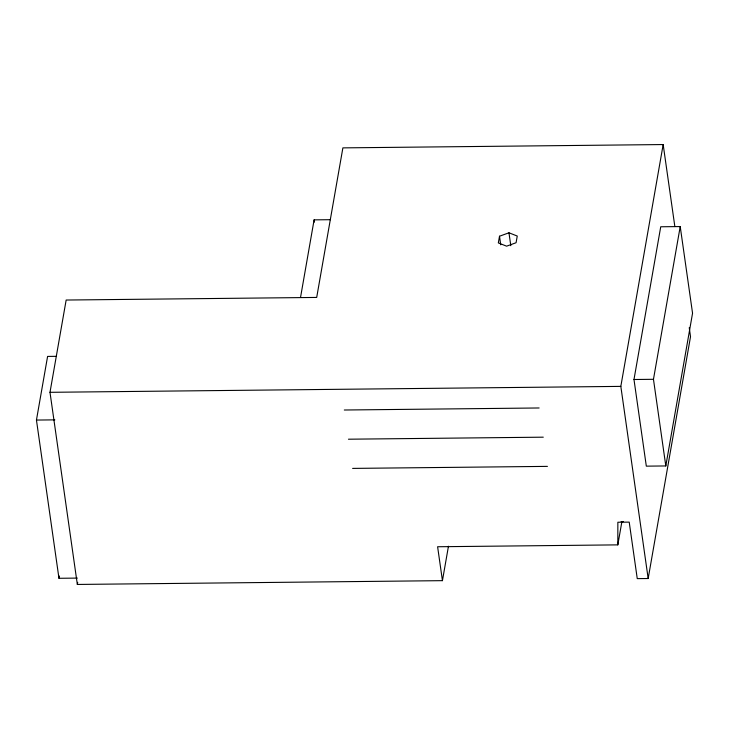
<?xml version="1.0" encoding="UTF-8"?>
<svg xmlns="http://www.w3.org/2000/svg" width="729" height="729" viewBox="0 0 729 729"><rect width="100%" height="100%" fill="white"/><g stroke="black" fill="none" stroke-linecap="round" stroke-linejoin="round"><path stroke-width="1.09" d="M674.854 226.573L663.171 144.552L342.885 147.878L316.696 297.432L66.157 300.038L49.991 392.311L77.338 584.448L442.439 580.658L437.61 546.75L617.818 544.873L617.855 522.237L629.218 522.119L637.255 578.626L648.172 578.516L690.518 336.689L689.242 327.695M77.365 578.097L58.967 578.288L36.45 420.059L47.595 356.417L56.251 356.335M58.967 578.288L59.359 576.056M77.338 584.448L77.711 582.325M300.53 297.423L314.108 219.866L330.437 219.693M499.511 236.223L498.335 242.921L506.619 246.174L516.077 242.73L517.253 236.041L508.96 232.788L499.511 236.223L500.732 244.835M442.439 580.658L448.463 546.221M648.172 578.516L620.826 386.379L663.171 144.552M633.984 379.508L660.738 226.774L680.221 226.564L692.55 313.215L665.805 465.949L646.322 466.15L633.984 379.508L653.466 379.299L680.221 226.564M617.818 544.873L621.873 521.745M49.991 392.311L620.826 386.379M344.298 410.008L539.123 407.976M36.45 420.059L54.848 419.868M348.453 439.204L543.278 437.172M352.608 468.401L547.433 466.378M621.117 521.627L623.368 521.6M653.466 379.299L665.805 465.949M508.96 232.788L510.801 245.7M314.108 219.866L314.427 222.108"/></g></svg>
